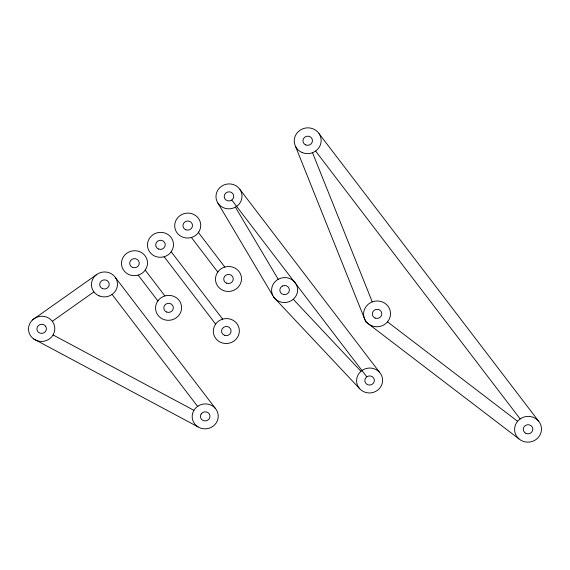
<?xml version="1.0" encoding="UTF-8"?>
<svg xmlns="http://www.w3.org/2000/svg" width="570" height="570" viewBox="0 0 570 570"><rect width="100%" height="100%" fill="white"/><g stroke="black" fill="none" stroke-linecap="round" stroke-linejoin="round"><path stroke-width="0.85" d="M32.519 319.905L31.856 320.568A13.174 12.59 -9.6 0 0 36.501 340.497L37.306 340.789A13.174 12.59 -9.6 0 0 52.989 335.082L53.402 334.348A13.174 12.59 -9.6 0 0 52.675 321.779L52.176 321.11A13.174 12.59 -9.6 0 0 35.96 317.554L35.197 317.946A13.174 12.59 -9.6 0 0 33.081 319.399L32.519 319.905L96.145 274.947M366.795 376.834L366.318 377.226A4.781 4.567 -9.6 0 0 368.035 384.843A4.781 4.567 -9.6 0 0 374.319 379.77A4.781 4.567 -9.6 0 0 366.795 376.834L231.791 200.042A4.781 4.567 -9.6 0 0 231.135 192.261A4.781 4.567 -9.6 0 0 224.217 196.515A4.781 4.567 -9.6 0 0 231.263 200.369L231.791 200.042M52.319 321.295L93.9 291.897M53.067 334.939L193.914 410.336M36.765 340.596L197.997 426.873M33.544 338.872L36.501 340.497M518.892 438.85L365.776 321.851L295.467 146.276M387.507 321.851L517.603 421.294M359.563 388.605L273.942 297.504L217.961 203.169M293.251 299.257L360.953 371.305M538.415 420.902L538.949 421.565A13.473 12.875 -9.6 0 1 529.715 442.035A13.473 12.875 -9.6 0 1 515.536 424.707A13.473 12.875 -9.6 0 1 538.415 420.902L319.1 133.708M379.627 372.402L380.147 373.044A13.039 12.455 -9.6 0 1 377.682 390.165A13.039 12.455 -9.6 0 1 359.748 388.804A13.039 12.455 -9.6 0 1 360.653 371.569L361.964 370.507A13.039 12.455 -9.6 0 1 379.627 372.402L240.02 189.589M274.576 298.16L273.579 296.856M315.588 151.057L520.161 418.943M198.424 232.496L224.822 267.066M191.392 237.469L217.79 272.04M171.192 251.755L222.649 319.143M164.153 256.728L215.617 324.116M145.2 270.13L164.908 295.937M138.161 275.103L157.869 300.917M115.482 277.64L215.524 408.612M112.083 294.434L197.576 406.389M235.389 207.145L278.217 279.293M312.502 152.696L372.267 301.893M368.883 324.223A13.481 12.875 -9.6 0 0 387.201 322.207L387.757 321.544A13.481 12.875 -9.6 0 0 387.999 306.183A13.481 12.875 -9.6 0 0 372.716 301.73L371.897 302.036A13.481 12.875 -9.6 0 0 364.323 318.21M368.199 323.703A13.481 12.875 -9.6 0 1 364.636 319.001M275.139 298.766A13.039 12.455 -9.6 0 0 292.916 299.549L293.557 299.001A13.039 12.455 -9.6 0 0 296.778 285.442L296.45 284.694A13.039 12.455 -9.6 0 0 293.472 280.796L292.823 280.269A13.039 12.455 -9.6 0 0 278.416 279.179L277.683 279.599A13.039 12.455 -9.6 0 0 272.766 295.431M201.139 414.041L200.989 414.305A4.781 4.567 -9.6 0 0 205.286 420.952A4.781 4.567 -9.6 0 0 209.361 414.062A4.781 4.567 -9.6 0 0 201.139 414.041M145.578 269.582L145.108 270.266A13.039 12.455 -9.6 0 1 138.325 275.061L137.498 275.289A13.039 12.455 -9.6 0 1 121.467 263.034A13.039 12.455 -9.6 0 1 138.211 251.192A13.039 12.455 -9.6 0 1 145.578 269.582M171.57 251.199L171.1 251.89A13.039 12.455 -9.6 0 1 164.317 256.685L163.49 256.913A13.039 12.455 -9.6 0 1 147.459 244.658A13.039 12.455 -9.6 0 1 164.203 232.816A13.039 12.455 -9.6 0 1 171.57 251.199M198.802 231.94L198.332 232.631A13.039 12.455 -9.6 0 1 191.548 237.426L190.729 237.654A13.039 12.455 -9.6 0 1 174.698 225.399A13.039 12.455 -9.6 0 1 191.442 213.558A13.039 12.455 -9.6 0 1 198.802 231.94M157.961 300.782L157.491 301.466A13.039 12.455 -9.6 0 0 164.858 319.856A13.039 12.455 -9.6 0 0 181.602 308.014A13.039 12.455 -9.6 0 0 165.571 295.759L164.744 295.987A13.039 12.455 -9.6 0 0 157.961 300.782M217.883 271.911L217.412 272.595A13.039 12.455 -9.6 0 0 224.772 290.978A13.039 12.455 -9.6 0 0 241.523 279.143A13.039 12.455 -9.6 0 0 225.485 266.888L224.666 267.109A13.039 12.455 -9.6 0 0 217.883 271.911M215.709 323.988L215.239 324.672A13.039 12.455 -9.6 0 0 222.599 343.055A13.039 12.455 -9.6 0 0 239.35 331.22A13.039 12.455 -9.6 0 0 223.312 318.958L222.492 319.186A13.039 12.455 -9.6 0 0 215.709 323.988M197.947 406.132L197.256 406.617A13.039 12.455 -9.6 0 0 199.992 427.885A13.039 12.455 -9.6 0 0 218.182 415.074A13.039 12.455 -9.6 0 0 197.947 406.132M236.628 206.376L235.182 207.259A13.039 12.455 -9.6 0 1 215.973 196.757A13.039 12.455 -9.6 0 1 234.826 185.143A13.039 12.455 -9.6 0 1 236.628 206.376M282.471 286.005L282.193 286.154A4.781 4.567 -9.6 0 0 282.157 294.02A4.781 4.567 -9.6 0 0 289.382 290.166A4.781 4.567 -9.6 0 0 282.471 286.005M45.621 326.225L45.443 325.983A4.781 4.567 -9.6 0 0 37.285 327.066A4.781 4.567 -9.6 0 0 42.087 333.379A4.781 4.567 -9.6 0 0 45.621 326.225M302.2 152.568A13.473 12.875 -9.6 0 0 321.088 139.215A13.473 12.875 -9.6 0 0 299.813 130.395A13.473 12.875 -9.6 0 0 302.2 152.568M526.096 433.478A4.781 4.567 -9.6 0 0 532.8 428.74A4.781 4.567 -9.6 0 0 525.248 425.612A4.781 4.567 -9.6 0 0 526.096 433.478M305.748 144.93A4.781 4.567 -9.6 0 0 312.453 140.191A4.781 4.567 -9.6 0 0 304.907 137.064A4.781 4.567 -9.6 0 0 305.748 144.93M375.11 318.067A4.781 4.567 -9.6 0 0 381.815 313.329A4.781 4.567 -9.6 0 0 374.269 310.201A4.781 4.567 -9.6 0 0 375.11 318.067M226.546 283.176A4.781 4.567 -9.6 0 0 233.251 278.438A4.781 4.567 -9.6 0 0 225.699 275.31A4.781 4.567 -9.6 0 0 226.546 283.176M185.763 229.767A4.781 4.567 -9.6 0 0 192.468 225.029A4.781 4.567 -9.6 0 0 184.915 221.901A4.781 4.567 -9.6 0 0 185.763 229.767M158.524 249.026A4.781 4.567 -9.6 0 0 165.229 244.281A4.781 4.567 -9.6 0 0 157.683 241.153A4.781 4.567 -9.6 0 0 158.524 249.026M224.373 335.253A4.781 4.567 -9.6 0 0 231.078 330.514A4.781 4.567 -9.6 0 0 223.533 327.387A4.781 4.567 -9.6 0 0 224.373 335.253M132.532 267.401A4.781 4.567 -9.6 0 0 139.237 262.663A4.781 4.567 -9.6 0 0 131.684 259.535A4.781 4.567 -9.6 0 0 132.532 267.401M166.632 312.046A4.781 4.567 -9.6 0 0 173.33 307.308A4.781 4.567 -9.6 0 0 165.785 304.18A4.781 4.567 -9.6 0 0 166.632 312.046M99.13 295.894A13.039 12.455 -9.6 0 0 117.406 282.969A13.039 12.455 -9.6 0 0 96.814 274.441A13.039 12.455 -9.6 0 0 99.13 295.894M102.5 288.641A4.781 4.567 -9.6 0 0 109.205 283.896A4.781 4.567 -9.6 0 0 101.652 280.768A4.781 4.567 -9.6 0 0 102.5 288.641"/></g></svg>
